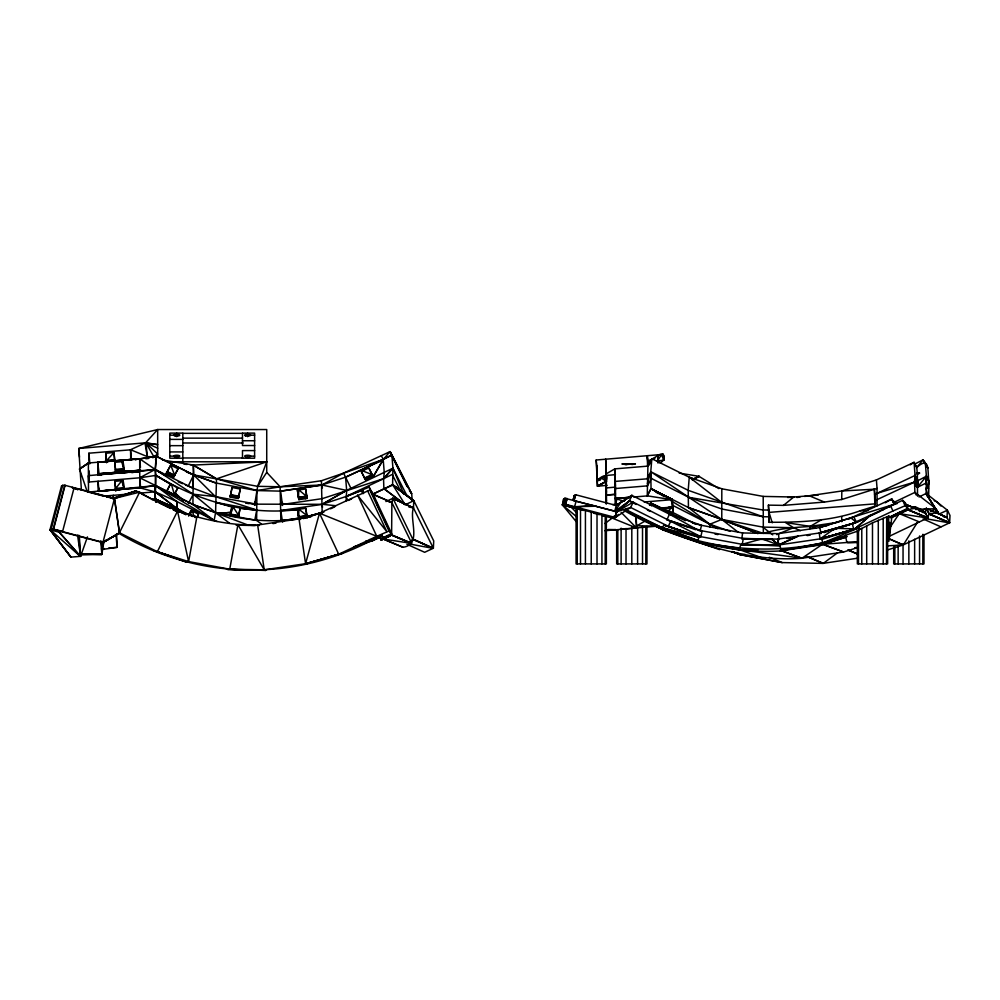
<?xml version="1.0" encoding="UTF-8"?>
<svg xmlns="http://www.w3.org/2000/svg" width="1000" height="1000" viewBox="0 0 1000 1000"><rect width="100%" height="100%" fill="white"/><g stroke="black" fill="none" stroke-linecap="round" stroke-linejoin="round"><path stroke-width="1.5" d="M135.15 459.6L156.512 456.388L155.412 469.525L155.2 499.312L177.087 508.675L192.488 516.487M660.037 528.05L636.087 515.612L636.675 528.05L604.975 530.712M818.225 495.087L793.787 497.013L763.2 496.413L722.138 488.862L689.25 477.225L651.85 458.725L650.763 471.725L651.05 488.65L672.212 499.613L672.887 512.513L662.663 508.438L672.15 507.125L668.512 510.775M113.275 498.3L113.3 495.337L128.725 494.05M154.9 499.275L155.512 485.55L139.75 477.788L88.438 482.062L88.488 492.088L103.637 496.138L113.3 495.337L113.55 498.312M379.338 536.05L381.287 540.15L391.613 534.875L391.875 502.512L392.925 498.3L413.45 507.9L433.363 548.212L424.663 552.3L406.863 544.275M618.225 505.225L615.475 504.375L614.837 468.875L615.487 485.55M606.438 503.888L606.5 495.2M738.3 532.312L721.775 519.438L721.812 488.75M605.95 503.75L605.837 475.525L615.35 474.65L614.837 468.875L647.913 466.112L647.25 495.788L651.05 488.65L672.212 499.613L672.887 512.5L696.275 524.375M606.425 501.025L605.9 495.15L615.112 494.363L615.513 487.113M612.75 504.6L615.475 504.375L615.487 488.625M261.588 524.15L256.625 520.425L256.95 490.562L257.65 486.325L266.725 461.788L170.975 461.788M827.212 525.625C805.875 526.838 783.825 526.975 763.337 533.375L763.2 496.413M876.388 479.938L877.062 488.375L874.375 489.212L874.9 506.175L860.238 510.775C831.15 521.263 799.587 522.375 768.962 522.263L768.425 505.138L783.487 505.375L824.463 502.075L841.7 499.513L841.838 490.975L876.388 479.938L914.112 462.3L916.787 467.5L917.237 473.025L919.55 473.088L917.375 474.712L917.537 496.2M88.438 482.062L88.375 463.013L139.688 458.738L139.8 487.812L154.95 491.863L155.463 497.8M99.15 491.362L99.2 488.288L99.438 491.362M97.85 491.225L139.8 487.812L155.512 485.55L192.913 504.475L215.575 512.675L235.7 516.512L215.575 512.675L216.513 478.862L266.725 461.788L193.038 465.075L216.575 478.812L257.65 486.325L280.113 486.775L321.438 480.737L343.263 473.275L390.1 451.6L391.875 455.012L392.925 468.2L392.6 484.625L413.812 500.65L413.45 507.95C409.025 519.825 422.175 544.562 403.013 547.275L383.025 538.95L381.3 540.138L379.55 535.887L381.562 540.025M254.587 504.925L256.95 490.662L215.888 483L193.663 474.938L156.512 456.388L155.55 459.888L156.387 456.887M217.1 521.525L214.125 520.462L192.913 504.475L193.337 465.025L162.575 460.037M658.037 462.488L658.275 455.387C666.3 450.087 665.863 463.65 658.375 462.562M140.512 486.512L139.75 477.788L155.887 475.387L155.787 485.688L192.913 504.4M254.875 504.975L254.688 501.912L256.475 504.162L322.225 504.312L345.962 496.55L369.15 487.137L372.987 494.775M730.037 531.375L709.65 524.15L688.45 507.562L688.2 490.325L689.25 477.225M651.05 488.65L647.25 495.838L671.912 499.688L651.05 488.65L672.212 499.663L672.887 512.5M305.763 508.4L306.95 516.263L298.663 517.137L298.913 509.275L305.75 508.288L307.288 518.05L307.013 516.575L298.775 517.8L297.525 509.588C247.825 515.837 198.512 501.15 156.15 475.525L177.738 488.025L173.725 495.55M81.412 490.25L78.763 448.488L157.675 429.538L266.725 429.538L266.725 472.375L280.113 486.775L280.863 520.925L283.913 521.4M322.175 513.225L321.438 480.737M372.212 540.85L353.862 546.788M408.7 543.875L433.088 548.35L412.738 539.038L433.363 548.212L433.725 540.913L413.812 500.65M886.963 550.112L903.088 545L949.638 522.788L947.025 517.487L947.375 510.2L926.162 493.462L926.4 476.238L925.337 463.025L923.075 459.837L914.712 464.075L916.787 467.5C930.812 454.75 927.062 472.612 929 481.238L926.4 476.2L917.85 480.7L915.075 476.175L914.112 462.3L910.2 464.85M935.9 513.15L936.112 508.825L914.9 492.4L914.538 482.15L917.225 487.475L914.538 482.125L915.163 475.387L917.837 480.6M943.85 517L947.025 517.487L936.725 512.863L928.725 513.812L949.638 522.788L950 515.487L947.375 510.2L938.812 514.212L933.575 507.125M255.025 504.975L255.175 501.975L254.387 504.925M888.888 516.013L887.6 540.538L888.925 541.225L891.762 517.487L889.925 517.3L888.888 516.013L872.487 522.875L857.35 530.8L857.35 563.9L887.638 563.9L887.638 523.925L886.688 517.188L886.488 563.9M887.525 545.85L903.088 545L887.95 538.312L903.363 544.875L917.913 521.587M576.188 521.613L562.388 504.888L563.337 503.988L563.612 499.05L564.85 498.237L616.712 511.688L630.662 507.488L668.3 526.312L699.013 537.163L700.85 536.675L742.55 544.4L779.9 545.638L780.812 549.15L780.225 550.95C725.263 554.15 671.663 537.238 624.175 510.588M605.913 495.012L615.112 494.363L615 481.425L647.138 478.825M322.525 507.275L322.062 504.325L346.637 490.387L392.925 468.2L407.088 495.925M657.75 462.85L658.275 455.387L648.162 461.275L648.25 465.737M256.1 525.475C215.162 524.538 174.662 513.55 139.613 492.175L114.5 498.413L64.8 485.262L61.562 485.825L50 529.75L70.925 557.125L80.588 556.325L79.338 535.938M928.5 484.425C930.763 480.637 922.212 469.375 929.013 481.337L928.65 495.8M650.763 471.725L651.413 478.488L647.537 485.75M926.388 476.312L925.675 483.275L917.225 487.4L914.488 482.125L874.55 494.025M890.375 522.888L889.338 535.087L888.238 534.513L889.275 522.312L890.375 522.888L888.1 522.975M917.5 487.2L918.125 480.575L917.225 487.4L926.237 476.5M346.112 500.913L346.65 490.35L345.588 477.15L343.537 473.15L383.387 459.45L391.875 455.012L411.675 493.688L412.275 501.112M280.988 504.675L322.325 498.625L383.6 478.638L384.263 472.738L383.212 459.637L364.4 468.35L391.6 455.138L389.825 451.725L383.438 459.363L381.375 456.012M656.462 526.062L636.638 525.775L636.675 528.05L612.087 518.05L601.538 515.262M80.588 556.325L87.45 536.9M848.325 519.237L891.725 499L894.2 504.288L819.812 527.55L778.45 533.638L742.6 532.95L741.775 539.012L766.625 539.487M657.6 459.637L658.275 455.387M138.287 470.688L99.062 473.775L140.712 470.35L124 471.325L123.15 461.637L121.725 461.725L114.838 462.287L115.7 472.025L140.712 470.275L99.062 473.775L97.737 462.275M229.725 569.2L237.925 524.675L257.65 525.013L299 518.913L323.575 512.112L320.8 513.475M742.25 544.338L743.325 538.488L772.875 539.525M240.025 508.625L238.438 516.912M232.05 487.512L230.613 495.062L238.787 496.562L240.225 489.038L232.05 487.512L230.138 497.013L238.325 498.5L238.787 496.562M230.25 515.388L231.863 506.962L215.738 502.362L256.788 510.037L254.788 520.138M231.887 506.85L230.238 515.175L238.5 516.65L240.075 508.375L256.775 510.112M238.325 498.5L240.225 489.038M254.562 504.925L255.175 501.975M576.613 516.763L562.388 504.888L563.612 499.05M809.688 529L810.238 526.388L821.7 519.612M625.5 509.387L661.737 527.513L664.362 525.175L700.85 536.675L702.125 530.862L666.963 519.825L669.425 514.175L701.538 525.337L742.6 532.95M700.85 536.675L633.2 502.15L630.638 507.512L615.325 517.487L565.612 504.325L566.987 498.537M698.7 530.538L669.425 514.175L632.025 495.475L629.275 501L616.712 511.688L615.325 517.487L613.325 517.225L605.013 523.462M103.825 542.05L101.875 554.362L80.213 554.95M116.613 533.625L117.088 547.312L101.737 549.538L103.812 541.8M230.138 497.013L230.538 495.4L238.725 496.9M403.013 547.275L383.038 538.95L391.613 534.875L411.688 543.212L391.875 502.512L372.025 493.875L391.875 502.475L388.913 501.987M888.625 536.613L927.95 517.85L929 513.675L926.388 508.325L919.3 511.613M890.825 517.65L899.262 513.625L927.675 518.013L925.337 512.525L926.388 508.325L929 513.675L949.638 522.788M700.413 529.8L701.538 525.337L692.5 523.038M923.562 510.575L915.175 506.763L915.625 509.575M70.925 557.112L50 529.75L51.25 528.925L62.812 484.988M51.25 528.925L53.25 529.188L64.8 485.262M65.1 485.337L53.537 529.263L103.238 542.425L119.725 532.875L102.95 542.35L114.5 498.413L135.7 491.012L139.613 492.175L119.45 532.737L103.238 542.425L105.55 540.487L103.238 542.425L101.25 542.163L60.55 531.425L59.3 532.25L50.012 529.75M62.538 531.688L74.088 487.762M112.425 498.475L135.7 491.012L133.95 492.575M580.513 509.575L563.337 503.988L564.85 498.237M566.838 498.5L565.325 504.25L563.337 503.988L565.825 498.363C560.037 513.312 590.875 503.212 595.988 506.225L574.637 506.662L576.125 501M565.612 504.325L567.125 498.575M574.3 495.55L573.2 500.037L574.3 495.55L575.55 494.725L616.125 505.425L632.025 495.475M616.337 505.3L614.725 511.425L629.275 501L633.2 502.15L616.712 511.688L573.975 500.688L575.55 494.725M615.025 517.413L616.55 511.65L615.325 517.487L618.425 514.45M118.562 533.125C198.8 581.613 299.5 582.375 380.588 535.325L383.113 537.775L391.562 533.488L389.025 531.013L376.775 536.287L319.488 513.212L305.575 563.7L299 518.913L319.488 513.212L369.8 489.988L372.337 492.463L391.562 533.488L389.888 536.062L383.113 537.775L381.287 540.15M615.475 504.375L616.987 499.038L614.963 498.525L630.55 497.262M647.4 483.537L650.75 471.825L647.1 478.537M573.975 500.688L575.7 494.762M573.162 500.025L574.462 495.6M661.737 527.513L698.188 540.625L661.75 527.487L698.637 542.35L697.887 540.6L699.013 537.137L668.3 526.312L664.362 525.175L699.013 537.163L661.75 527.487L663.462 530.15C707.738 546.763 753.637 561.737 801.65 558.3L843.587 552L858.125 547.425M227.875 569.7L263.925 569.875L306.137 563.612L342.8 553.138M743.612 538.538L771.75 539.025L778.7 544.9L798.238 536.087L778.713 544.987L742.537 544.425L740.7 544.9L739.575 548.325L740.3 550.188L712.738 544.637M153.175 550.413L186.475 562.025L188.325 561.525L230.012 569.263L265.7 570.425M230.012 569.288L264.225 569.8L257.65 525.013L259.125 525.6M847.463 542.475L822.487 544.263L801.95 558.25L780.85 550.487L780.225 550.95L822.163 544.675L822.763 542.962L821.85 539.425L820.375 538.837L778.413 545.025L779.9 545.638L740.7 544.9M668.3 526.312L670.875 520.975L695.662 529.738M188.525 515.737L191.175 510.45L198.575 514.212L197.138 516.95M197.162 517L198.438 514.475M166.663 491.525L174.062 495.25L166.5 491.8L170.338 484.3L166.35 491.763M174.237 494.938L177.6 488.288M177.963 469.062L173.438 477.4L166.05 473.688L170.7 465.125L178.113 468.8L173.438 477.4L166.713 472.788L166.05 473.688M174.112 476.463L166.713 472.788L170.637 465.25M649.538 505.4L650.75 503.05L662.625 508.4L672.15 507.075L659.725 508.113M156.1 502.013L155.412 499.113L152.137 499.35M177.362 508.8L183.787 512.875L177.362 508.8L176.988 501.6M189.137 514.338L191.125 510.55M188.45 503.3L193.287 494.237L215.413 496.6L256.475 504.162L251.912 503.738M256.788 510.037L215.413 496.6L192.575 487.987L155.363 469.6L161.838 473.5M647.913 466.112L651.85 458.725M173.9 495.538L174.4 494.6L171.6 484.925L156.15 475.525M373.212 476.575L368.8 467.95L361.3 471.463L364.975 478.988L372.475 475.475L373.212 476.575L383.212 459.637L345.588 477.15L321.938 484.988L280.613 491.15L256.95 490.562L216.575 478.812M893.938 501.775L891.737 499.012L885.25 502.812M374.1 538.15L372.475 540.775L369.237 541.062M904.412 504.1L905.238 502.788L902.7 500.325L852.513 523.475C853.55 533.888 856.538 525.125 860.088 529.288M891.263 517.812L906.112 510.737L907.75 508.162L905.238 502.788M257.65 486.325L266.725 472.375M889.212 528.675L899.262 513.625L907.85 509.55L915.225 508.288L925.288 512.562L927.938 517.888L907.575 509.675L927.675 518.013M614.725 511.425L620.862 502.4M926.25 508.387L947.025 517.375M607.1 485.337L597.45 486.25L596.65 465.462M188.787 515.837L192.438 511.087L194.062 516.625M630.85 496.65L631.788 495.425L616.125 505.425L631.788 495.425L630 497.4L631.925 495.438M596.938 480.513L603.775 476.625L605.925 481.763L606.35 481.287C611.538 464.925 583.4 491.488 605.837 475.525M897.525 514.812L899.388 512.425L907.75 508.162L905.212 505.688L902.7 500.325M411.087 541.075L412.738 539.038L392.925 498.3L385.887 501.55M916.787 467.5L923.075 459.837L924.95 463.713M383.6 478.638L392.6 468.363M347.987 500.562L345.962 496.55L383.812 478.575L392.925 468.2L403.75 494.012M647.65 466.337L649.725 464.188L649.05 463.825M114 452.562L106.35 460.85L106.55 462.75L105.7 453.225L114 452.562L114.85 462.062M305.45 498.713L306.825 496.838L298.587 498.05L297.4 490.225L305.613 488.9L307.15 498.438L298.913 499.675L298.65 498.35L306.875 497.137L305.637 489.012M835.738 528.288L854.887 528.913L871.05 514.75L854.887 528.913L820.375 538.837L858.7 527.938L820.638 538.787L858.525 527.987L822.763 542.962L780.225 550.95M103.238 542.425L105.538 540.487M616.712 511.688L629.438 501.05M783.487 505.375L793.787 497.013L787.638 497.488M614.663 516.413L612.087 518.05L614.525 516.1M612.087 518.05L614.487 516.175M384.162 488.825L392.725 485.125L413.537 500.838L392.6 484.625L404.95 504.35L384.162 488.825L392.6 484.625L413.8 500.712L405.1 504.8L384.162 488.825L372.762 494.175M837.688 552.712L823.337 563.337L806.3 556.3L823.037 563.387L857.25 558.25M147.213 456.575L146.113 443.125L145.037 443.075L147.213 456.575L153.863 456.812L157.675 454.038L145.912 442.788L78.763 448.488L79.513 457.137M306.137 563.612L338.713 554.237L376.775 536.287L357.663 495.225M367.312 479.45L372.612 475.7L368.862 468.088M854.963 522.85L834.675 528.6L820.075 538.875L819.212 533L855.462 522.75L831.075 530.388L856.237 522.525L863.525 519.087M899.388 512.425L907.85 509.55L927.938 517.888M894.237 501.438L895.537 504.225M88.375 463.013L79.513 468.988L87.325 492M614.837 468.875L606 473.95L606.175 476.575M636.95 525.75L645.875 520.55M119.725 532.875L102.95 542.35M307.362 564.275L305.875 563.663L338.975 554.1M663.05 454.338L663.85 459.938L661.45 454.738L657.375 461.05L663.85 460.05L663.25 454.363L596.188 460.012L597.45 486.138L606.35 481.287L603.775 476.625M881.787 510.5L890.45 505.6L892.962 510.962L905.212 505.688M606.487 492.188L606.337 481.213L597.45 486.138M597.75 486.225L606.65 481.262M256.95 490.562L280.113 486.8L321.938 484.988L343.537 473.15M139.75 477.788L155.125 469.487L156.237 456.25L139.7 458.825L98.038 462.25L98.212 474.787L101.062 475.325M889.925 517.3L899.575 512.325L905.85 510.863M874.575 494.525L915.05 475.462L914.538 482.062L917.225 487.4L915.075 476.175M692.225 479.663L698.962 476.312L718.838 488.6M383.812 478.575L392.25 474.45L400.487 490.825M918.975 496.975L926.162 493.462L927.45 496.087M350.613 487.688L345.6 477.25L383.212 459.637L373.263 476.662L365.763 480.163L364.975 478.988M699.125 476.388L692.288 479.7L699.25 476.45M821.038 533.538L819.762 527.537L850.8 517.825L856.513 522.4L863.487 519.038M870.475 515.688L884.438 508.988M887.225 507.638L892.812 504.963M373.062 494.075L383.888 488.888L383.537 478.7M411.413 543.375L391.35 535L411.413 543.375L383.025 538.95M930.413 511.562L936.112 508.825L938.812 514.263L925.962 493.562L939.087 514.087L925.962 493.562M925.825 483.188L926.112 479.875L928.162 488.562M893.962 502.35L914.9 492.4L916.25 495.062M330.575 508.812L334.775 506.838M348.775 500.238L351.575 498.913M372.05 492.575L375.175 499.5M870.55 515.788L880.375 511.15M888.763 507.212L891.55 505.9M855.212 528.763L892.962 510.962M889.488 517.075L899.575 512.325M364.487 478.075L371.987 474.562L362.587 470.863M364.663 478.413L372.312 475.213L364.825 478.713M365.112 479.212L372.612 475.7M130.738 460.238L130.55 449.725L145.612 442.812L157.675 429.538L157.675 457.137M655.025 458.137L648.162 461.275L650.3 463.125M660.5 455.625L663.25 454.363M152.7 457.75L155.062 456.75M776.663 534.575L793.575 527.712L800.4 530.675M815.888 528.35L810.238 526.388L785.487 522.537L793.575 527.712L762.837 527.1L721.775 519.438L709.887 524.225L717.812 528.713M381.6 535.062C381.925 542.15 398.675 532.075 383.387 537.65M345.962 496.55L362.938 490.087L363.7 493M392.663 498.4L413.45 507.9L408.888 507M857.175 542.513L848.1 542.875L846.775 542.188L845.438 535.3L858.413 530.875L858.5 531.5M112.7 498.512L135.7 491.012M822.763 542.962L845.6 535.5L846.825 536.425C798.688 551.587 746.787 553.225 697.887 540.575M822.487 544.263L843.587 552L822.788 544.212L846.6 536.512M303.375 518.6L323.575 512.112L299 518.913L300.487 519.525M850.8 517.825L853.838 516.862L856.513 522.4M874.775 500.712L914.538 482.125L917.225 487.475M841.7 499.513L874.375 489.212L875.487 502.35M823.975 532.625L828.375 531.237M821.85 539.425L857.9 528.175M822.163 544.675L846.625 537.013M823.05 544.138L846.425 536.975M606.512 493.75L606.125 487.95M636.087 515.913L625.15 510.075M433.1 548.288L412.463 539.175M834.675 528.6L819.8 532.875L852.375 523.525M853.112 517.087L853.85 516.875M742.262 544.263L761.938 538.862L778.763 545L777.9 539.087L819.212 533M338.725 554.25L342.525 553.263L338.725 554.25L319.488 513.212M319.762 513.088L323.55 512.1M112.713 498.612L118.525 497.113M195.05 517.537L196.825 517.062L173.337 509.837L177.013 511.775M136.925 471.112L129.412 472.388M915.275 506.763L912.275 508.15L915.163 506.812L916.5 509.538L915.175 506.763M700.037 531.287L702.125 530.862L743.325 538.488M135.05 459.625L139.637 458.787M132.338 472.562L139.863 471.287L131.088 472.512M790.725 497.525L793.787 497.013M631.812 464.538L635.438 463.938L621.888 463.938L626.025 464.613L631.812 463.938M782.387 550.262L787.013 549.562M790.1 549.1L807.062 546.562M810.15 546.1L820.95 544.487M322.062 504.375L280.738 510.513L282.562 522.125M297.525 509.588L298.913 509.275L306.837 515.538L298.6 516.763L297.525 509.588L280.75 510.6M311.475 516.287L280.863 520.85L311.475 516.35C271.913 525.638 230.238 519.525 192.913 504.475M272.925 523.587L275.988 523.138M804.613 496.438L841.838 490.975L874.375 489.212M810.238 526.388L838.763 522.137M787.062 538.538L790.15 538.088M807.138 535.588L810.225 535.125M306.712 496.138L298.475 497.337L298.788 489.9L306.775 496.5L298.538 497.713L298.688 498.6L306.925 497.388L307.15 498.438M282.125 502.512L280.613 491.15L321.938 485.087L322.4 487.925M777.9 539.087L771.75 539.025L778.713 544.987M101.412 548.962L104.425 548.575M88.488 492.088L155.512 485.625L213.988 520.35M662.625 508.4L672.15 507.075M796.888 497.5L799.975 497.075M88.825 478.65L88.55 475.562L88.737 482.038L88.55 475.65L155.137 469.4L165.763 475.825M139.863 471.375L155.125 469.487L155.887 475.387M660.013 508.55L662.913 508.225M597.075 480.55L600.1 480.262M606 487.95L615.212 487.137M123.188 472.738L139.863 471.325L98.2 474.7L101.263 474.712M647.525 485.863L614.9 488.562L615.112 494.363M98.2 474.8L139.863 471.287M139.525 493.15L155.25 491.838L176.725 501.463L214.125 520.462L215.575 512.75L229.35 523.062M151.812 499.538L155.2 499.25M615.25 498.587L630.662 497.3L614.963 498.363M647.613 495.887L633.638 497.013M644.137 502L672.212 499.663L651.05 488.725M70.925 557.125L50.3 529.825L80.288 556.362L78.787 535.188M620.237 529.25L656.45 526.213M114.838 462.287L115.463 469.6L123.763 468.925L124 471.325M123.787 469.288L115.463 469.6M115.7 471.925L115.487 469.975L123.825 469.637M115.525 470.325L123.85 469.95M115.575 470.887L123.875 470.2L117.413 471.875L115.55 470.625M123.9 489L123.812 487.95L115.512 488.638L114.9 481.287L123.2 480.6L123.938 489.125L115.638 489.963L123.9 489L123.238 481.037M123.837 488.325L115.512 488.638L121.788 480.725L123.812 487.95M123.875 488.675L115.538 489.012L115.638 489.963M108.763 548.05L117.088 547.362L116.013 534.875M80.55 554.05L101.875 554.4L80.55 554.05L101.875 554.4L100.725 540.875M89.087 463.612L88.9 453.2L130.55 449.825L131.375 458.888M106.35 460.85L114.65 460.175L114.038 452.975M106.375 461.188L114.738 461.05M106.412 461.475L114.712 460.812L114.612 459.812L106.312 460.475L105.725 453.512M98.038 462.163L139.7 458.825L155.137 469.4M139.8 487.812L98.15 491.2L98.1 481.238L98.987 491.5M875.612 503.8L769.038 512.4L769.362 522.475M607.688 530.275L615.7 529.625L608.2 529.5M123.012 460.112L139.7 458.825L140.45 467.413M854.85 547.65L857.962 547.475M740.863 554.8L731.963 551.688L740.562 554.738L745.225 554.513M846.775 542.188L857.375 541.763M860.35 510.737L868.012 510.55M918.962 509.3L935.913 508.7M101.263 474.775L98.212 474.787L98.062 462.562M182.812 433.338L242.488 433.338M169.788 435.175L173.725 435.175M250.675 435.175L254.613 435.175M182.812 438.15L242.488 438.15M169.788 439.387L182.812 439.387M242.488 440.737L254.613 440.737M182.825 442.987L243.113 442.987M169.788 445.662L182.812 445.662M254.613 445.538L242.488 445.538L242.488 433.113L254.613 433.113L254.613 458.2L242.488 458.2M254.613 450.588L242.488 450.588L242.488 458.35M169.788 451.925L182.812 451.925M169.788 456.138L173.725 456.138M250.675 456.138A3.025 0.9 0 0 0 246.125 455.363A3.025 0.9 0 0 0 246.125 456.912A3.025 0.9 0 0 0 250.675 456.138L254.613 456.138M182.812 457.975L242.488 457.975M182.812 458.2L169.788 458.2L169.788 433.113L182.812 433.113L182.812 461.788M917.375 474.712L916.5 473.025L917.237 473.025M366.05 540.812L372.212 540.9L369.462 539.625M231.825 497.325L238.6 497.45L230.413 495.938M768.612 510.062L762.725 509.95L688.812 497.337L651.413 478.488M762.987 516.712L688.2 490.325L651.025 471.863L688.812 497.337L721.938 509.038L762.987 516.712L768.825 516.825M254.525 525.513L236.1 525.15L237.925 524.675L264.225 569.8M761.237 557.525L739.525 549.675L757.887 550.037M823.037 563.387L782.212 562.587L740.562 554.738L731.912 551.475M916.5 473.025L919.55 473.088M922.312 512.362L925.337 512.525L923.225 512.35M647 455.675L647.837 461M857.35 530.8L858.413 530.875M184.037 464.175L187.138 464.462M190.238 464.738L193.337 465.025L216.513 478.862L193.663 474.938L156.512 456.388M248.875 503.462L245.825 503.188L256.475 504.162M335.788 505.712L322.225 504.312L346.5 490.412L321.938 484.988M576.075 508.113L606.362 516.087L606.362 563.9L576.075 563.9L576.075 508.113L562.388 504.888L575.9 508.5M606.362 516.087L601.925 515.212M106.725 496.987L114.5 498.413L119.45 532.737L157.363 551.7L186.475 562.025M739.525 549.675L801.95 558.25L780.85 550.487M922.2 512.137L925.288 512.562L905.1 504.237L915.225 508.288L905.312 504.225L907.85 509.55M153.863 456.812L145.912 442.788L157.675 444.637L146.113 443.125M679.188 473.113L698.962 476.312M924.912 518.525L949.375 522.913L928.725 513.812M238.863 496.2L230.675 494.7L230.475 495.7L238.65 497.2M714.938 534.038L717.925 534.6M230.45 514.45L238.637 515.988M230.387 514.8L238.562 516.337M256.625 520.425L215.575 512.675L193.287 494.237L155.5 469.588M709.762 544.075L697.862 541.838L661.363 528.725L663.462 530.15L661.462 527.375L631.15 513.525M721.663 502.388L689.5 477.312M733.413 551.788L740.562 554.738L782.212 562.587L769.338 557.275M173.637 507.9L176.65 508.525L155.125 498.95L155.863 501.8M606.388 476.575L605.662 459.012L606.087 473.938M62.625 531.375L53.25 529.188M597.013 514.012L599.475 514.612M678.675 534.513L688.413 538.312M562.388 504.888L577.225 508.575L571.388 507.312L576.613 512.825M578.925 509.3L583.438 510.487M594 513.275L598.513 514.462M77.838 489.625L72.1 487.5L112.513 498.15M186.775 562.075L157.075 551.575M563.337 503.988L580.513 508.988L580.513 563.9M170.275 506.662L177.087 508.675L176.725 501.463L155.512 485.625L155.4 491.9L176.975 508.638L155.25 491.838M666.85 497.987L672.212 499.613L651.725 489.062L688.45 507.562L721.775 519.438L688.812 497.337M616.987 499.038L624.275 501.287M188.325 561.525L157.363 551.7L177.525 511.125L188.612 561.587L196.825 517.062L173.337 509.837M721.925 519.55L757.95 533.525L721.925 519.55L763.337 533.375M666.963 519.825L688.525 527.3M689.287 477.275L692.2 478.288M684.025 537.238L719.575 549.65M688.45 507.562L721.775 519.362M668.288 526.337L699.013 537.163M661.363 528.725L698.637 542.35M72.1 487.5L77.85 489.575M194.075 475L215.888 483M188.588 485.35L193.663 474.938L186.375 471.938M934.175 500.75L936.888 501.775L940.925 506M215.725 512.863L248.875 525.375M263.925 569.875L265.413 570.462M819.587 532.938L821.038 533.513M130.55 449.725L147.95 456.875M809.25 495.8L824.463 502.075M847.925 550.05L857.862 554.163M899.262 513.625L919.275 521.912M848.162 550.013L857.962 554.15M894.262 502.638L896.938 503.775M178.225 481.85L182.525 483.688M185.4 484.925L192.575 487.987L193.663 474.938L215.413 496.6M923.075 518.925L940.938 526.875M156.137 501.938L155.4 499.087L176.65 508.525M369.7 539.513L372.475 540.775L380.8 536.75L372.45 540.638M145.912 442.788L157.675 448.2M939.638 514.175L946.9 517.562M392.925 498.3L413.45 507.95M167.362 471.662L174.762 475.337L170.7 465.125M167.188 471.987L174.6 475.675M167.013 472.3L174.425 475.975M166.85 472.562L174.262 476.238M629.275 501L636.25 504.487M647.412 510.062L650.212 511.463M135.95 491.175L138.725 492.55M141.488 493.938L152.562 499.475M159.488 502.938L170.55 508.475M167.013 490.875L174.4 494.6M170.05 493.9L173.75 495.775M672.712 505.375L709.65 524.15L709.8 527.025M663.462 530.15L635.662 516.038L636.675 528.062L621.087 512.312M672.212 499.613L652.188 489.387L664.175 496.637M685.413 520.688L650.75 503.05L651.488 505.887M186.012 514.663L155.125 498.95L185.688 514.525M736.538 552.487L740.562 554.738M605.925 473.9L606.213 476.6M670.85 500.662L709.513 524.038M155.363 499.188L168.312 507.2L155.412 499.113M601.25 478.038L606.35 481.287M655.925 491.987L658.225 493.575M762.837 527.1L772.75 534.862M934.725 507.9L935.975 508.9M183.15 500.387L175.062 493.025L183.5 500.788M80.288 556.362L59.3 532.25L80.588 556.337L77.55 535.112M357.562 495.275L386.8 531.587L367.512 490.588M926.363 466.025L927.938 468.05L924.25 461.4M409.387 490.613L411.675 493.688L390.1 451.6L408 487.738M391.875 455.012L389.825 451.725L407.038 486.475M697.887 540.6L698.925 542.4L739.287 548.275L740.3 550.188M361.3 471.463L365.763 480.163M925.812 483.288L928.438 488.5L925.987 488.125L927.95 495.688M361.662 490.7L363.075 493.512M369.15 487.137L372.325 493.8M377.238 504.812L381.163 513.013M384.425 519.837L391.613 534.875M361.863 491.087L363.05 493.6M891.737 499.012L894.338 504.575M369.8 489.988L389.025 531.013M381.812 535.025L383.1 537.762M376.312 502.312L378 506.525M772.25 522.788L769.038 512.4L768.425 505.138M121.725 461.725L123.763 468.925L123.162 461.9M778.7 544.9L777.613 539.125L779.038 539.7L778.45 533.638M298.775 517.8L298.663 517.137L306.9 515.913L307.05 516.85M297.375 490.112L298.913 499.675M615.05 488.55L614.925 487.713L615.413 494.4M297.625 510.213L298.6 516.763M114.425 498.725L119.45 532.737M663.337 454.7L663.85 460.05M615 481.463L615.513 487.2M88.9 453.2L89.85 463.775M114.913 481.438L115.763 491.188M89.062 470.825L89.475 475.45M597.175 471.262L596.188 460.012M101.35 541.413L102.013 549.188M877.062 488.375L877.05 505.913M193.337 465.125L193.938 474.975M282.425 502.475L282.512 505.487M647.95 465.763L647.35 455.688L647.55 466.112M841.7 516.65L841.762 521.7M636.638 525.775L636.675 528.05M923.988 534.5L923.988 563.9L893.7 563.9L893.7 546.888M922.837 534.325L922.837 563.9M919.55 535.975L919.55 563.9M914.638 539.237L914.638 563.9M908.85 540.875L908.85 563.9M903.05 543.8L903.05 563.9M898.138 545.312L898.138 563.9M894.85 546.862L894.85 563.9M883.2 518.237L883.2 563.9M878.288 520.262L878.288 563.9M872.487 522.875L872.487 563.9M866.7 525.688L866.7 563.9M861.787 528.275L861.787 563.9M858.5 529.987L858.5 563.9M646.963 526.5L646.963 563.9L616.675 563.9L616.675 530.05M645.812 526.812L645.812 563.9M642.525 526.425L642.525 563.9M637.612 528.038L637.612 563.9M631.812 526.888L631.812 563.9M626.025 463.938L626.025 464.613M626.025 528.462L626.025 563.9M621.112 528.138L621.112 563.9M617.825 529.675L617.825 563.9M605.212 515.612L605.212 563.9M601.925 514.625L601.925 563.9M597.013 513.237L597.013 563.9M591.225 511.675L591.225 563.9M585.425 510.188L585.425 563.9M577.225 508.263L577.225 563.9M247.638 433.113L247.638 436.688M247.638 457.038L247.638 458.2M176.75 433.113L176.75 436.688M176.75 457.038L176.75 458.2M233.287 507.1L230.525 514.087L238.713 515.612L233.287 507.1M88.375 463.113L79.513 469.087L88.375 463.113M230.8 512.375L217.787 513.513L230.8 512.375M114.825 489.9L98.15 491.275L114.825 489.9M148.55 458.375L145.575 458.512L148.562 458.363M175.238 435.95A3.025 0.9 0 0 0 179.788 435.175A3.025 0.9 0 0 0 175.238 434.4A3.025 0.9 0 0 0 175.238 435.95M245.5 435.812A3.025 0.9 0 0 0 250.562 435.412A3.025 0.9 0 0 0 246.85 434.312A3.025 0.9 0 0 0 245.5 435.812M175.238 456.912A3.025 0.9 0 0 0 179.788 456.138A3.025 0.9 0 0 0 175.238 455.363A3.025 0.9 0 0 0 175.238 456.912"/></g></svg>
